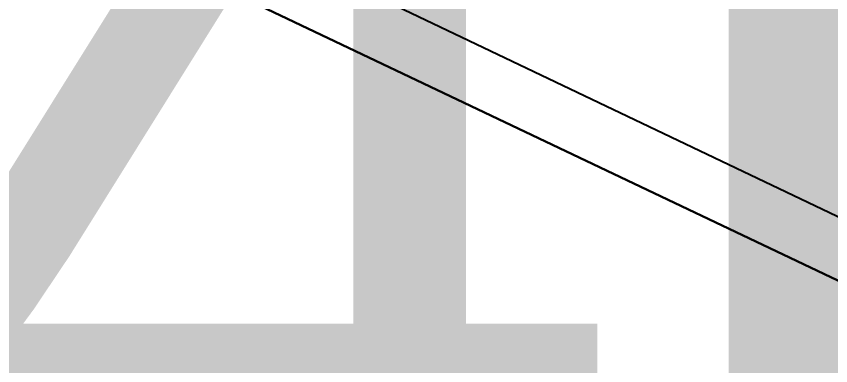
# Model space of a CAD drawing. Header units: metres. Extents: x -2743 to 126, y 13385 to 13916.
# Drawn here: x -1881.332 to -1880.37, y 13635.481 to 13635.894 of the extents above; entities that cross this region are included whole.
import ezdxf

# ---------------------------------------------------------------- set-up
doc = ezdxf.new("R2010")
doc.units = ezdxf.units.M
for name, color, linetype in [('link-улица Берзарина_Покрытия — Новые$0$ДВ_ПП_Газон_Р', 7, 'Continuous'), ('link-улица Берзарина_Покрытия — Новые$0$ДВ_ПП_Тип6_У_ТР_3м за счет Газона', 7, 'Continuous'), ('link_улица Берзарина_борта$0$ДВ_ГП_П_Борт_Пониженный_бетонный', 7, 'Continuous'), ('output[1-12]_3_ДЖКХ-24_03233up$0$Кабель электрический', 7, 'Continuous')]:
    doc.layers.add(name, color=color, linetype=linetype)

msp = doc.modelspace()

# ---------------------------------------------------------------- linework, layer by layer
at = {"layer": 'link-улица Берзарина_Покрытия — Новые$0$ДВ_ПП_Газон_Р'}
msp.add_lwpolyline([(-1862.92501, 13628.44782), (-1863.05903, 13627.87838), (-1866.50938, 13629.33143), (-1869.94505, 13630.81862), (-1873.36579, 13632.33983), (-1876.77135, 13633.89496), (-1879.18499, 13635.02201), (-1881.59058, 13636.16606), (-1883.98803, 13637.32706), (-1886.37725, 13638.50499), (-1886.23835, 13638.82964), (-1879.589, 13635.615), (-1876.6392, 13634.25465), (-1870.241, 13631.304), (-1862.92501, 13628.44782)], close=True, dxfattribs=at)
at = {"layer": 'link-улица Берзарина_Покрытия — Новые$0$ДВ_ПП_Тип6_У_ТР_3м за счет Газона'}
msp.add_lwpolyline([(-1869.94505, 13630.81862), (-1866.50938, 13629.33143), (-1863.05903, 13627.87838), (-1863.2721, 13626.97307), (-1869.69482, 13629.48051), (-1870.82837, 13629.92305), (-1871.91755, 13630.42535), (-1873.65772, 13631.22786), (-1876.30598, 13632.44915), (-1877.15816, 13632.84215), (-1878.50019, 13633.46105), (-1881.32797, 13634.78961), (-1883.00357, 13635.59968), (-1886.76651, 13637.41888), (-1886.82903, 13637.44911), (-1886.37725, 13638.50499), (-1883.98803, 13637.32706), (-1881.59058, 13636.16606), (-1879.18499, 13635.02201), (-1876.77135, 13633.89496), (-1873.36579, 13632.33983), (-1869.94505, 13630.81862)], close=True, dxfattribs=at)
at = {"layer": 'link_улица Берзарина_борта$0$ДВ_ГП_П_Борт_Пониженный_бетонный'}
msp.add_lwpolyline([(-1851.78382, 13627.50384), (-1852.96888, 13624.86855), (-1853.18989, 13624.55556), (-1853.50083, 13624.35373), (-1853.86385, 13624.27862), (-1854.24107, 13624.34579), (-1855.43116, 13624.80757), (-1856.61968, 13625.27337), (-1857.80661, 13625.74319), (-1858.99195, 13626.21702), (-1858.99726, 13626.55479), (-1859.11049, 13626.86376), (-1859.31771, 13627.11937), (-1859.60501, 13627.29708), (-1859.93503, 13627.3692), (-1860.26171, 13627.32967), (-1860.55795, 13627.18642), (-1860.79669, 13626.94742), (-1874.21286, 13632.72283), (-1887.39049, 13639.01089)], dxfattribs=at)

# ---------------------------------------------------------------- texts
at = {"layer": 'output[1-12]_3_ДЖКХ-24_03233up$0$Кабель электрический'}
msp.add_text('4к.', height=1.2, dxfattribs=at).set_placement((-1881.49084, 13635.13753))

doc.saveas('drawing.dxf')
